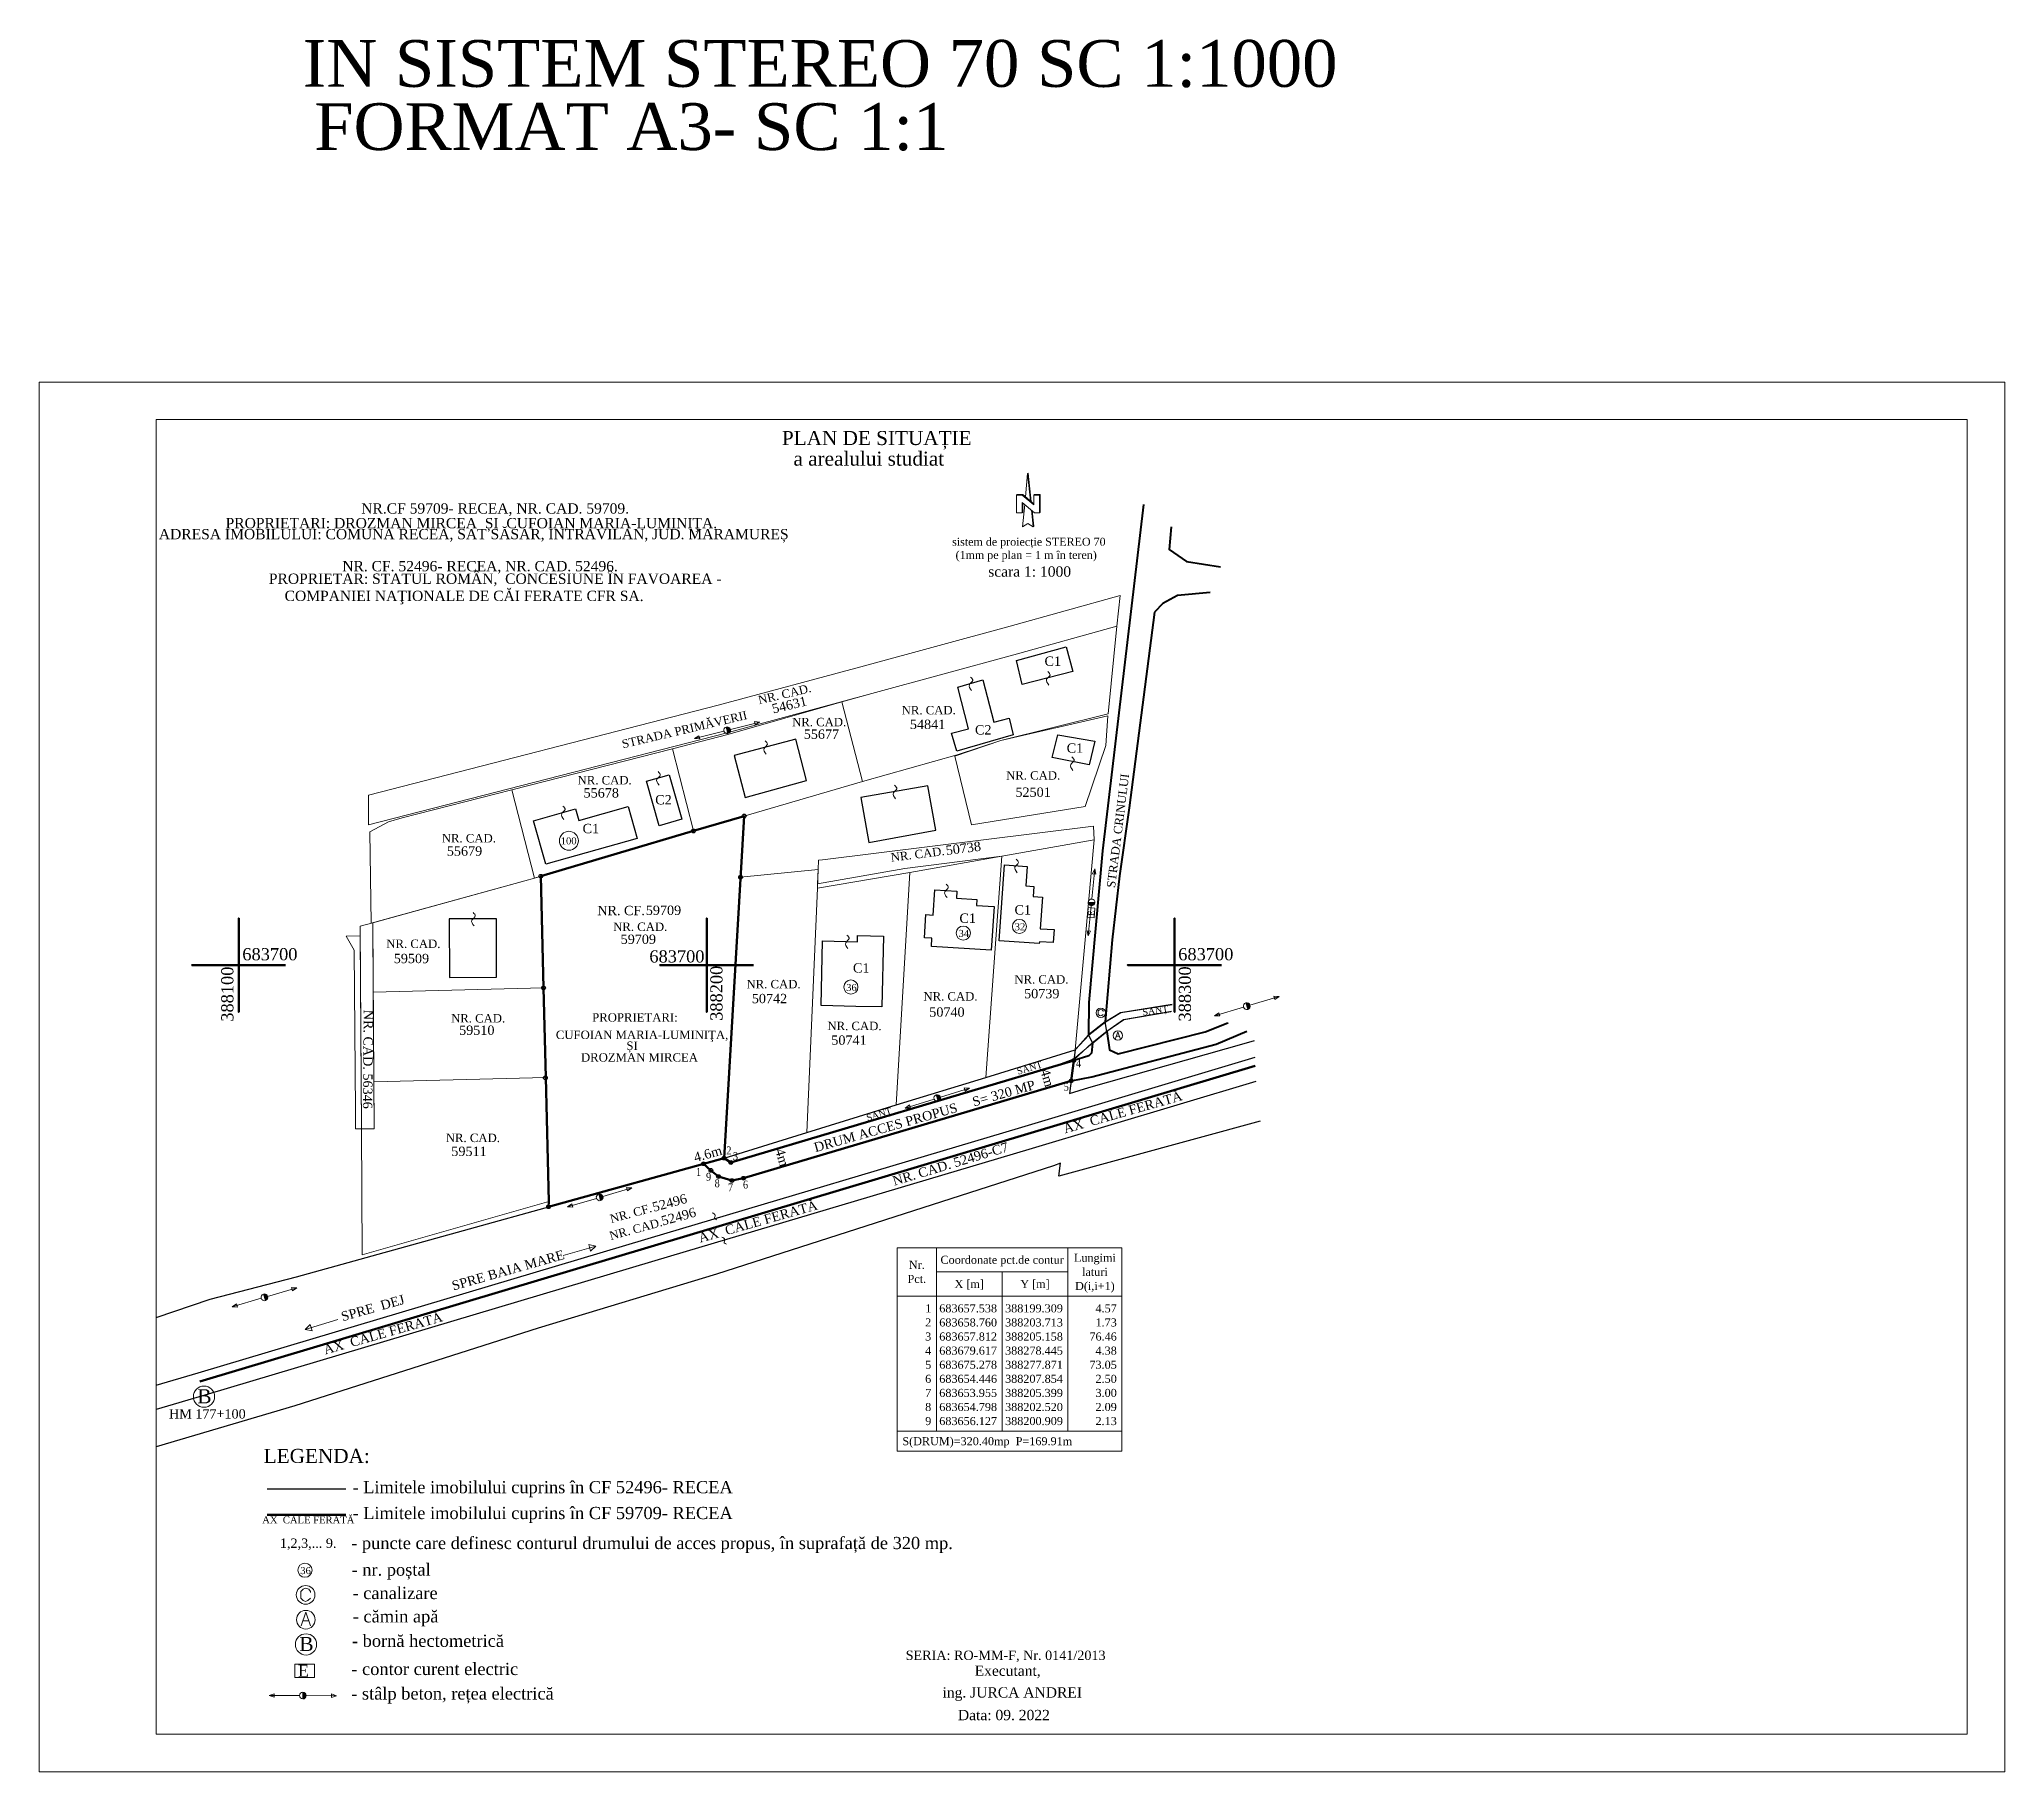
# Model space of a CAD drawing. Header units: inches. Extents: x 388057 to 388477, y 683528 to 683898.
import ezdxf
from ezdxf.enums import TextEntityAlignment as Align

# ---------------------------------------------------------------- set-up
doc = ezdxf.new("R2010")
doc.units = ezdxf.units.IN
doc.header["$MEASUREMENT"] = 0
doc.header["$PDMODE"] = 32
doc.header["$PDSIZE"] = 0.8
doc.layers.add('0_pct_simboluri', color=7, linetype='Continuous')
for name, color, linetype, true_color in [('CONSTRUCTII_ACTIVE', 7, 'Continuous', 0x543459), ('IMOBILE_ACTIVE', 7, 'Continuous', 0xf73413), ('LABEL', 7, 'Continuous', 0xf73413)]:
    doc.layers.add(name, color=color, linetype=linetype, true_color=true_color)
doc.styles.add('jurca', font='times.ttf')
doc.styles.get("Standard").update_dxf_attribs({"font": 'arial.ttf'})
doc.styles.add('TIMES_NEW_ROMAN', font='times.ttf')
doc.linetypes.add('GRDLEMN_DR', pattern='A,3,[139,topolt.shx,S=1,R=0,X=0,Y=0],3', length=6)
doc.linetypes.add('GRDLEMN_ST', pattern='A,3,[139,topolt.shx,S=1,R=180,X=0,Y=0],3', length=6)

# ---------------------------------------------------------------- blocks, each defined once
blk = doc.blocks.new('Punct')
blk.add_point((0, 0))
at = {"flags": 1}
for tag, p in [('DENPCT', (1.4, 0)), ('COTA', (1.4, -2.5)), ('COD', (1.4, -5))]:
    blk.add_attdef(tag, p, '', height=1.5, dxfattribs=at)
blk = doc.blocks.new('A$C2E6010B3')
at = {"color": 0, "linetype": 'Continuous', "lineweight": 9}
for p, q in [((2.36, 11.35), (1.91, 6.43)), ((2.36, 11.35), (2.49, 11.48)), ((2.36, 11.35), (2.99, 5.54)), ((2.49, 11.48), (3.15, 5.4)), ((0, 6.77), (0.13, 6.9)), ((0, 2.95), (0, 6.77)), ((0, 6.77), (1.21, 6.77)), ((0.13, 6.9), (1.34, 6.9)), ((1.21, 6.77), (1.34, 6.9)), ((3.72, 4.68), (1.21, 6.77)), ((1.21, 5.19), (1.21, 2.95)), ((3.84, 3), (1.21, 5.19)), ((1.76, 4.74), (1.32, 0)), ((3.72, 4.93), (1.33, 6.91)), ((1.35, 5.08), (1.35, 3.08)), ((3.72, 6.77), (3.85, 6.9)), ((3.72, 4.68), (3.72, 6.77)), ((3.72, 6.77), (4.93, 6.77)), ((3.85, 6.9), (5.06, 6.9)), ((4.93, 6.77), (5.06, 6.9)), ((4.93, 6.77), (4.93, 3)), ((5.06, 6.9), (5.06, 3.14)), ((1.21, 2.95), (0, 2.95)), ((1.21, 2.95), (1.35, 3.08)), ((2.45, 0.67), (1.32, 0)), ((3.58, 0.01), (2.45, 0.67)), ((3.2, 3.54), (3.58, 0.01)), ((3.36, 3.4), (3.72, 0.14)), ((3.58, 0.01), (3.72, 0.14)), ((4.93, 3), (3.84, 3)), ((4.93, 3), (5.06, 3.14))]:
    blk.add_line(p, q, dxfattribs=at)
blk = doc.blocks.new('A$C7F677166')
at = {"lineweight": 5}
for p, q in [((0.97, 2.73), (1.5, 3.19)), ((0.97, 1.26), (0.97, 2.73)), ((1.5, 0.79), (0.97, 1.26)), ((1.5, 3.19), (2, 3.39)), ((2, 0.59), (1.5, 0.79)), ((2, 3.39), (2.67, 3.19)), ((2.5, 0.79), (2, 0.59)), ((3.03, 1.26), (2.5, 0.79)), ((2.67, 3.19), (3.03, 2.73)), ((3.03, 2.73), (3.03, 2.49))]:
    blk.add_line(p, q, dxfattribs=at)
blk.add_ellipse((2, 1.99), major_axis=(-1.41, 1.41), ratio=1, start_param=3.926991, end_param=10.210176, dxfattribs=at)
blk = doc.blocks.new('A$C6F877B54')
at = {"lineweight": 5}
for p, q in [((2, 3.63), (0.97, 0.69)), ((1.4, 1.76), (2.6, 1.76)), ((3.03, 0.69), (2, 3.63))]:
    blk.add_line(p, q, dxfattribs=at)
blk.add_ellipse((2, 1.99), major_axis=(-1.41, 1.41), ratio=1, start_param=3.926991, end_param=10.210176, dxfattribs=at)
blk = doc.blocks.new('A$C1D033CB7')
at = {"lineweight": 5}
for p, q in [((1.08, 1.1), (0, 0.75)), ((6.48, 0.72), (0, 0.75)), ((0, 0.75), (1.08, 0.38)), ((1.08, 0.38), (1.08, 1.1)), ((7.2, 1.44), (7.2, 0)), ((7.27, 0.07), (7.27, 1.37)), ((7.27, 0.07), (7.41, 0.07)), ((7.41, 0.07), (7.42, 1.37)), ((7.42, 1.37), (7.56, 1.29)), ((7.56, 1.29), (7.56, 0.14)), ((7.56, 0.14), (7.7, 0.29)), ((7.7, 0.29), (7.71, 1.15)), ((7.71, 1.15), (7.85, 0.86)), ((7.85, 0.86), (7.85, 0.57)), ((7.92, 0.72), (14.4, 0.69)), ((14.4, 0.69), (13.32, 1.06)), ((13.32, 1.06), (13.32, 0.34)), ((13.32, 0.34), (14.4, 0.69))]:
    blk.add_line(p, q, dxfattribs=at)
blk.add_ellipse((7.2, 0.72), major_axis=(0.509, 0.509), ratio=1, start_param=2.352293, end_param=8.635478, dxfattribs=at)
blk = doc.blocks.new('A$C1D4B1338')
at = {"color": 0, "lineweight": 5}
for points in [[(0, 0), (0, 297), (420, 297), (420, 0)], [(25, 289), (412, 289), (412, 8), (25, 8)]]:
    blk.add_lwpolyline(points, close=True, dxfattribs=at)

msp = doc.modelspace()

# ---------------------------------------------------------------- linework, layer by layer
at = {"color": 0, "lineweight": 40}
for points in [[(388293.38, 683798.46), (388284.57, 683724.44), (388281.65, 683691.99), (388281.63, 683685.1), (388281.63, 683685.1)], [(388299.27, 683793.64), (388298.8, 683788.82), (388302.55, 683786.3), (388309.77, 683785.1)], [(388307.63, 683779.65), (388300.6, 683779.01), (388297.49, 683777.26), (388295.72, 683775.44)], [(388295.72, 683775.44), (388290.27, 683733.64), (388288.22, 683719.1), (388286.64, 683705.4), (388285.19, 683687.89)]]:
    msp.add_lwpolyline(points, dxfattribs=at)
at = {"color": 0, "lineweight": 30}
for points in [[(388205.89, 683744.83), (388208.24, 683735.8), (388221.35, 683739.46), (388219.03, 683748.31), (388205.89, 683744.83), (388205.89, 683744.83)], [(388232.97, 683735.84), (388234.62, 683726.2), (388248.97, 683728.83), (388247.24, 683738.31), (388232.97, 683735.84)], [(388145.01, 683697.36), (388155.08, 683697.46), (388155.11, 683709.88), (388144.96, 683709.88), (388145.01, 683697.36)]]:
    msp.add_lwpolyline(points, dxfattribs=at)
at = {"color": 0, "lineweight": 80}
for points in [[(388164.54, 683719), (388197.2, 683728.67), (388208.01, 683731.87), (388208.01, 683731.87), (388203.71, 683658.76), (388166.22, 683648.36), (388166.27, 683649.46), (388165.61, 683675.99), (388165.13, 683695.12), (388164.54, 683719)], [(388106.11, 683582.52), (388122.89, 683582.52)]]:
    msp.add_lwpolyline(points, dxfattribs=at)
at = {"color": 0, "lineweight": 50}
for points in [[(388100, 683700), (388100, 683710), (388100, 683700), (388090, 683700), (388100, 683700), (388100, 683690), (388100, 683700), (388110, 683700)], [(388200, 683700), (388200, 683710), (388200, 683700), (388190, 683700), (388200, 683700), (388200, 683690), (388200, 683700), (388210, 683700)], [(388300, 683700), (388300, 683710), (388300, 683700), (388290, 683700), (388300, 683700), (388300, 683690), (388300, 683700), (388310, 683700)]]:
    msp.add_lwpolyline(points, dxfattribs=at)
at = {"color": 0, "lineweight": 5}
for points in [[(388281.39, 683710.22), (388281.55, 683712.31), (388282.98, 683712.2), (388282.82, 683710.11)], [(388112, 683550.62), (388116.18, 683550.62), (388116.18, 683547.75), (388112, 683547.75)]]:
    msp.add_lwpolyline(points, close=True, dxfattribs=at)
at = {"color": 0, "linetype": 'GRDLEMN_DR', "lineweight": 15, "ltscale": 0.5, "elevation": 189.16}
msp.add_lwpolyline([(388203.73, 683658.75), (388278.74, 683681.87), (388281.65, 683685.05), (388285.21, 683687.82), (388288.47, 683689.82), (388299.51, 683691.54)], dxfattribs=at)
at = {"color": 0, "linetype": 'GRDLEMN_ST', "lineweight": 15, "ltscale": 0.5, "elevation": 189.16}
msp.add_lwpolyline([(388205.11, 683657.84), (388278.46, 683679.74), (388282.4, 683683.36), (388285.49, 683685.89), (388289.1, 683688.4), (388299.43, 683690.16)], dxfattribs=at)
at = {"color": 0, "lineweight": 9}
for points, elevation in [([(388285.19, 683687.89), (388288.45, 683689.87)], 189.3), ([(388285.51, 683685.79), (388289.15, 683688.31), (388299.16, 683690.05)], 189.32), ([(388288.45, 683689.87), (388299.5, 683691.67)], 189.3), ([(388281.63, 683685.1), (388278.75, 683681.91)], 189.3), ([(388282.42, 683683.33), (388278.49, 683679.94), (388273.6, 683678.18)], 189.3), ([(388278.44, 683679.62), (388277.87, 683675.28)], 189.56)]:
    msp.add_lwpolyline(points, dxfattribs=dict(at, elevation=elevation))
at = {"color": 0, "lineweight": 40}
for points, elevation in [([(388277.87, 683675.28), (388282.3, 683676.1), (388308.91, 683683.09), (388315.46, 683685.87)], 189.16), ([(388285.51, 683685.79), (388286.06, 683681.89), (388287.9, 683681.03), (388306.54, 683685.75), (388311.39, 683687.63), (388311.39, 683687.63)], 189.32), ([(388282.42, 683683.33), (388282.21, 683681.16), (388281.64, 683680.61), (388278.44, 683679.62)], 189.3)]:
    msp.add_lwpolyline(points, dxfattribs=dict(at, elevation=elevation))
at = {"color": 0, "lineweight": 25, "elevation": 189.3}
msp.add_lwpolyline([(388281.63, 683685.1), (388282.42, 683683.33), (388285.51, 683685.79), (388285.19, 683687.89), (388281.63, 683685.1)], dxfattribs=at)
at = {"color": 0, "lineweight": 80, "elevation": 190.38}
msp.add_lwpolyline([(388317.23, 683678.46), (388091.7, 683610.98)], dxfattribs=at)
at = {"color": 0, "lineweight": 60, "elevation": 189.16}
msp.add_lwpolyline([(388203.71, 683658.76), (388199.31, 683657.54), (388200.91, 683656.13), (388202.52, 683654.8), (388205.4, 683653.95), (388207.85, 683654.45), (388277.87, 683675.28), (388278.44, 683679.62), (388205.16, 683657.81)], close=True, dxfattribs=at)
at = {"color": 0, "lineweight": 9}
for points in [[(388169.31, 683637.94), (388176.3, 683639.95), (388175.19, 683638.88), (388174.8, 683640.26), (388176.3, 683639.95)], [(388121.15, 683624.25), (388114.21, 683622.1), (388115.3, 683623.2), (388115.72, 683621.82), (388114.21, 683622.1)]]:
    msp.add_lwpolyline(points, dxfattribs=at)
at = {"color": 0, "linetype": 'Continuous', "lineweight": 9}
for centre, radius in [((388170.56, 683726.58), 2.02), ((388266.83, 683708.26), 1.51), ((388254.84, 683706.85), 1.51), ((388230.81, 683695.31), 1.51), ((388092.58, 683607.76, 188.66), 2.27), ((388114.16, 683570.67), 1.51), ((388114.38, 683554.81), 2.27)]:
    msp.add_circle(centre, radius, dxfattribs=at)
for points in [[(388256.41, 683761.57), (388256.87, 683760.82), (388256.14, 683759.93), (388256.61, 683758.68)], [(388272.92, 683762.74), (388273.38, 683761.99), (388272.65, 683761.1), (388273.12, 683759.85)], [(388212.52, 683747.94), (388212.98, 683747.2), (388212.25, 683746.31), (388212.72, 683745.06)], [(388278.06, 683744.49), (388278.53, 683743.75), (388277.8, 683742.86), (388278.27, 683741.61)], [(388189.63, 683741.35), (388190.09, 683740.61), (388189.36, 683739.72), (388189.83, 683738.46)], [(388240.16, 683738.45), (388240.63, 683737.7), (388239.9, 683736.81), (388240.37, 683735.56)], [(388169.29, 683733.99), (388169.76, 683733.25), (388169.03, 683732.36), (388169.49, 683731.1)], [(388266.14, 683722.64), (388266.61, 683721.9), (388265.88, 683721.01), (388266.35, 683719.75)], [(388251.17, 683717.33), (388251.63, 683716.58), (388250.9, 683715.69), (388251.37, 683714.44)], [(388150.09, 683711.26), (388150.56, 683710.51), (388149.82, 683709.62), (388150.29, 683708.37)], [(388229.97, 683706.42), (388230.44, 683705.67), (388229.71, 683704.78), (388230.17, 683703.53)], [(388202.16, 683645.59), (388201.69, 683645.85), (388201.81, 683646.54), (388201.18, 683647.07)], [(388204.21, 683640.39), (388203.74, 683640.65), (388203.86, 683641.34), (388203.24, 683641.86)]]:
    msp.add_spline(points, degree=3, dxfattribs=at)
at = {"layer": 'CONSTRUCTII_ACTIVE', "color": 0, "lineweight": 30}
for points in [[(388266.18, 683765.11), (388276.83, 683768), (388278.27, 683762.77), (388267.45, 683759.96)], [(388253.66, 683759.42), (388259.03, 683760.97), (388261.34, 683751.93), (388264.61, 683752.78), (388265.53, 683749.19), (388253.47, 683745.74), (388252.35, 683749.6), (388255.94, 683750.53)], [(388275.07, 683749.19), (388282.98, 683747.89), (388281.72, 683742.83), (388273.85, 683744.34)], [(388187.15, 683739.29), (388191.99, 683740.67), (388194.69, 683731.18), (388189.84, 683729.8)], [(388163, 683730.85), (388171.99, 683733.4), (388172.69, 683730.93), (388183.21, 683733.93), (388185.15, 683727.09), (388165.65, 683721.55)], [(388263.66, 683721.43), (388268.5, 683721.1), (388268.21, 683716.93), (388269.93, 683716.81), (388269.78, 683714.67), (388271.78, 683714.53), (388271.3, 683707.79), (388274.28, 683707.58), (388274.08, 683704.8), (388271.1, 683705.01), (388271.07, 683704.62), (388262.51, 683705.22)], [(388248.75, 683716.1), (388253.46, 683715.81), (388253.37, 683714.29), (388257.76, 683714.02), (388257.68, 683712.77), (388261.41, 683712.55), (388260.83, 683703.21), (388248.01, 683704.01), (388248.11, 683705.74), (388246.52, 683705.84), (388246.82, 683710.81), (388248.42, 683710.71)], [(388224.45, 683691.34), (388224.75, 683705.16), (388232.21, 683704.99), (388232.24, 683706.33), (388237.78, 683706.21), (388237.45, 683691.06), (388231.91, 683691.18)]]:
    msp.add_lwpolyline(points, close=True, dxfattribs=at)
for points in [[(388082.38, 683610.21), (388091.32, 683612.89), (388187.49, 683641.58), (388267.38, 683665.38), (388317.18, 683680.3)], [(388317.33, 683675.12), (388268.81, 683660.59), (388188.92, 683636.79), (388092.75, 683608.1), (388082.38, 683604.99)]]:
    msp.add_lwpolyline(points, dxfattribs=at)
at = {"layer": 'IMOBILE_ACTIVE', "color": 0, "lineweight": 9}
for points in [[(388287.63, 683772.44), (388265.67, 683766.31), (388235.32, 683758.04), (388204.06, 683749.6), (388127.75, 683729.97), (388127.72, 683736.3), (388202.49, 683755.54), (388233.71, 683763.97), (388264.84, 683772.45), (388288.36, 683779.02)], [(388287.63, 683772.44), (388285.8, 683753.74), (388262.84, 683748.04), (388253.53, 683744.93), (388233.29, 683739.22), (388228.86, 683756.3), (388235.32, 683758.04), (388265.67, 683766.31)], [(388228.86, 683756.3), (388233.29, 683739.22), (388207.75, 683731.79), (388197.2, 683728.67), (388192.68, 683746.25), (388204.52, 683749.29)], [(388253.04, 683744.66), (388262.84, 683748.04), (388285.76, 683753.29), (388285.29, 683746.93), (388280.87, 683733.88), (388256.62, 683729.95)], [(388158.34, 683737.46), (388192.68, 683746.25), (388197.2, 683728.67), (388163.19, 683718.6)], [(388134.96, 683731.48), (388158.34, 683737.46), (388163.19, 683718.6), (388161.16, 683718), (388128.28, 683708.95), (388128.04, 683728.46), (388132.03, 683730.63)], [(388282.69, 683729.69), (388282.79, 683726.78), (388263.09, 683723.27), (388242.34, 683720.65), (388223.71, 683717.35), (388223.83, 683720.45), (388223.88, 683722.4), (388224.75, 683722.51)], [(388280.93, 683706.22), (388278.75, 683681.91), (388259.64, 683676.01), (388263.09, 683723.27), (388282.79, 683726.78)], [(388259.64, 683676.01), (388240.52, 683670.11), (388243.41, 683719.77), (388263.09, 683723.27)], [(388165.13, 683695.12), (388128.76, 683694.22), (388128.67, 683709.06), (388161.16, 683718), (388163.19, 683718.6), (388164.54, 683718.98)], [(388223.67, 683716.45), (388221.41, 683664.22), (388203.71, 683658.76), (388205.47, 683688.68), (388207.24, 683718.77), (388223.83, 683720.45)], [(388240.52, 683670.11), (388221.41, 683664.22), (388223.67, 683716.45), (388243.41, 683719.77)], [(388122.98, 683706.22), (388125.98, 683706.29), (388126.24, 683665), (388124.94, 683664.99), (388124.92, 683668.85), (388124.7, 683703.21)], [(388128.67, 683709.06), (388128.94, 683665.02), (388126.24, 683665), (388125.97, 683708.31)], [(388128.88, 683675.07), (388128.76, 683694.22), (388165.13, 683695.12), (388165.61, 683675.99)], [(388165.61, 683675.99), (388166.27, 683649.46), (388126.41, 683638.09), (388126.24, 683665), (388128.94, 683665.02), (388128.88, 683675.07)], [(388240.73, 683639.6), (388288.73, 683639.6), (388288.73, 683596.1), (388240.73, 683596.1)]]:
    msp.add_lwpolyline(points, close=True, dxfattribs=at)
at = {"layer": 'IMOBILE_ACTIVE', "color": 0, "lineweight": 30}
for points in [[(388082.38, 683624.69), (388093.91, 683628.6), (388112.34, 683633.41), (388203.71, 683658.76), (388221.41, 683664.22), (388240.52, 683670.11), (388259.64, 683676.01), (388278.75, 683681.91), (388277.52, 683672.59), (388281.69, 683673.84), (388315.36, 683683.41), (388317.08, 683683.92)], [(388318.28, 683666.67), (388275.27, 683654.91), (388275.63, 683657.69), (388274.14, 683657.12), (388202.13, 683633.97), (388164, 683622.42), (388112, 683605.81), (388082.38, 683597.07)], [(388106.11, 683588.04), (388122.89, 683588.04)]]:
    msp.add_lwpolyline(points, dxfattribs=at)
at = {"layer": 'IMOBILE_ACTIVE', "color": 0, "lineweight": 9}
for points in [[(388249.08, 683639.6), (388249.08, 683600.4)], [(388277.2, 683639.6), (388277.2, 683600.4)], [(388249.08, 683634.43), (388277.2, 683634.43)], [(388263.14, 683634.43), (388263.14, 683600.4)], [(388240.73, 683629.27), (388288.73, 683629.27)], [(388240.73, 683600.4), (388288.73, 683600.4)]]:
    msp.add_lwpolyline(points, dxfattribs=at)

# ---------------------------------------------------------------- block references
at = {"color": 0, "lineweight": 9}
for name, p in [('A$C1D4B1338', (388057.38, 683527.61)), ('A$C7F677166', (388112.3, 683563.41)), ('A$C6F877B54', (388112.34, 683558.11)), ('A$C1D033CB7', (388106.49, 683543.16))]:
    msp.add_blockref(name, p, dxfattribs=at)
at = {"color": 0, "linetype": 'Continuous', "lineweight": 9}
msp.add_blockref('A$C2E6010B3', (388266.2, 683793.69), dxfattribs=at)
at = {"color": 0, "lineweight": 9}
for p, rotation in [((388197.58, 683747.7, 188.9), 14.42509107985594), ((388282.18, 683720.65, 189.24), 264.771495054053), ((388308.73, 683688.47, 189.81), 16.7917462239348), ((388242.62, 683668.74, 189.09), 17.46447046091703), ((388170.44, 683647.61), 16.62565464807813), ((388098.81, 683626.22), 16.83040077291874)]:
    msp.add_blockref('A$C1D033CB7', p, dxfattribs=dict(at, rotation=rotation))
at = {"color": 0, "lineweight": 9, "xscale": 0.5, "yscale": 0.5, "zscale": 0.5}
for name, p in [('A$C7F677166', (388283.21, 683688.83, 189.4)), ('A$C6F877B54', (388286.88, 683683.94, 189.45))]:
    msp.add_blockref(name, p, dxfattribs=at)
at = {"color": 0}
for p in [(388278.45, 683679.62), (388277.87, 683675.28), (388199.31, 683657.54), (388200.91, 683656.13), (388202.52, 683654.8), (388205.16, 683657.81), (388205.4, 683653.95), (388207.85, 683654.45)]:
    msp.add_blockref('Punct', p, dxfattribs=at)
at = {"layer": '0_pct_simboluri', "color": 0, "lineweight": 9}
for p in [(388208.01, 683731.87), (388197.2, 683728.67), (388164.54, 683719), (388207.24, 683718.77), (388165.13, 683695.12), (388165.53, 683675.89, 188.12), (388203.71, 683658.76, 189.16), (388166.22, 683648.36)]:
    msp.add_blockref('Punct', p, dxfattribs=at)

# ---------------------------------------------------------------- texts
at = {"color": 1, "linetype": 'Continuous', "lineweight": 9, "style": 'jurca'}
for s, p in [('IN SISTEM STEREO 70 SC 1:1000', (388113.68, 683887.72)), ('FORMAT A3- SC 1:1', (388116.13, 683874.22))]:
    msp.add_text(s, height=10, dxfattribs=at).set_placement(p)
at = {"color": 0, "linetype": 'Continuous', "lineweight": 9, "style": 'jurca'}
for s, height, p in [('PLAN DE SITUAȚIE', 3, (388216.08, 683811.16)), ('a arealului studiat', 3, (388218.54, 683806.75)), ('sistem de proiecție STEREO 70', 1.7, (388252.45, 683789.64)), ('scara 1: 1000', 2.2, (388260.16, 683783.02)), ('100', 1.5, (388168.81, 683725.81)), ('34', 1.5, (388253.82, 683706.03)), ('32', 1.5, (388265.82, 683707.44)), ('683700', 2.6, (388100.77, 683701.03)), ('683700', 2.6, (388187.75, 683700.56)), ('683700', 2.6, (388300.77, 683701.03)), ('36', 1.5, (388229.8, 683694.48)), ('B', 3, (388091.17, 683606.35, 188.66)), ('LEGENDA:', 3, (388105.35, 683593.6)), ('- Limitele imobilului cuprins în CF 52496- RECEA', 2.6, (388124.31, 683587.12)), ('- Limitele imobilului cuprins în CF 59709- RECEA', 2.6, (388124.31, 683581.6)), ('1,2,3,... 9.', 2, (388108.8, 683575.45)), ('- puncte care definesc conturul drumului de acces propus, în suprafață de 320 mp.', 2.6, (388124.04, 683575.19)), ('36', 1.5, (388113.15, 683569.84)), ('- nr. poștal', 2.6, (388124.12, 683569.5)), ('- canalizare', 2.6, (388124.31, 683564.5)), ('- cămin apă', 2.6, (388124.36, 683559.51)), ('B', 3, (388112.97, 683553.41)), ('- bornă hectometrică', 2.6, (388124.2, 683554.29)), ('- contor curent electric', 2.6, (388124.07, 683548.27)), ('SERIA: RO-MM-F, Nr. 0141/2013', 2, (388242.53, 683551.49)), ('Executant,', 2.2, (388257.26, 683548.1)), ('- stâlp beton, rețea electrică', 2.6, (388124.04, 683543.02)), ('ing. JURCA ANDREI', 2.2, (388250.4, 683543.45)), ('Data: 09. 2022', 2.2, (388253.69, 683538.62))]:
    msp.add_text(s, height=height, dxfattribs=at).set_placement(p)
for s, height, rotation, p in [('NR.CF 59709- RECEA, NR. CAD. 59709.', 2.2, 0, (388126.18, 683796.5)), ('NR. CF. 52496- RECEA, NR. CAD. 52496.', 2.2, 0, (388122.13, 683784.17)), ('388100', 2.6, 90, (388098.86, 683687.9)), ('388200', 2.6, 90, (388203.38, 683688.09)), ('388300', 2.6, 90, (388303.49, 683687.95))]:
    msp.add_text(s, height=height, rotation=rotation, dxfattribs=at).set_placement(p)
at = {"color": 0, "lineweight": 9, "style": 'jurca'}
msp.add_text('(1mm pe plan = 1 m în teren)', height=1.7, dxfattribs=at).set_placement((388268.28, 683786.81), align=Align.CENTER)
at = {"color": 0, "linetype": 'Continuous', "lineweight": 5, "style": 'jurca'}
msp.add_text('E', height=1.28, rotation=85.7049, dxfattribs=at).set_placement((388282.77, 683710.45, 680.16))
at = {"color": 0, "lineweight": 9, "style": 'jurca'}
for s, height, rotation, p in [('SANȚ', 1.4, 8.842, (388293.25, 683689.21, -1.35)), ('SANȚ', 1.4, 17.2572, (388266.56, 683676.56, -1.35)), ('AX  CALE FERATĂ', 2, 15.84, (388276.55, 683664.01, 189.82)), ('SANȚ', 1.4, 17.2572, (388234.4, 683666.63, 187.95)), ('NR. CAD. 52496-C7', 2, 16.8406, (388240.09, 683652.84)), ('AX  CALE FERATĂ', 2, 15.84, (388198.6, 683640.66, 189.82)), ('SPRE BAIA MARE', 2, 15.84, (388145.88, 683630.46, 189.82)), ('AX  CALE FERATĂ', 2, 15.84, (388118.47, 683616.76, 189.82)), ('SPRE  DEJ', 2, 15.84, (388122.21, 683623.87, 189.82))]:
    msp.add_text(s, height=height, rotation=rotation, dxfattribs=at).set_placement(p)
at = {"color": 0, "style": 'TIMES_NEW_ROMAN', "width": 0.85}
for s, p in [('4', (388278.92, 683678.17)), ('5', (388276.3, 683673.15)), ('2', (388204.21, 683659.54)), ('3', (388205.61, 683658.32)), ('1', (388197.72, 683654.95)), ('9', (388199.86, 683653.9)), ('8', (388201.7, 683652.53)), ('7', (388204.55, 683651.63)), ('6', (388207.76, 683652.23))]:
    msp.add_text(s, height=1.7, dxfattribs=at).set_placement(p)
at = {"color": 0, "lineweight": 60, "style": 'jurca'}
for s, p in [('S= 320 MP', (388257.11, 683669.77, 378.98)), ('DRUM ACCES PROPUS', (388223.25, 683660.01, 378.98))]:
    msp.add_text(s, height=2, rotation=15.84, dxfattribs=at).set_placement(p)
at = {"color": 0, "style": 'TIMES_NEW_ROMAN'}
for s, height, p in [('Lungimi', 1.721, (388282.96, 683637.45)), ('Nr.', 1.721, (388244.91, 683635.94)), ('Coordonate pct.de contur', 1.7207, (388263.14, 683637.02)), ('laturi', 1.721, (388282.96, 683634.43)), ('Pct.', 1.721, (388244.91, 683632.93)), ('X [m]', 1.721, (388256.11, 683631.85)), ('Y [m]', 1.721, (388270.17, 683631.85)), ('D(i,i+1)', 1.721, (388282.96, 683631.42))]:
    msp.add_text(s, height=height, dxfattribs=at).set_placement(p, align=Align.MIDDLE_CENTER)
for s, height, p in [('1', 1.72, (388247.99, 683625.78)), ('683657.538', 1.721, (388262.05, 683625.78)), ('388199.309', 1.721, (388276.12, 683625.78)), ('4.57', 1.721, (388287.64, 683625.78)), ('2', 1.72, (388247.99, 683622.77)), ('3', 1.72, (388247.99, 683619.76)), ('683658.760', 1.721, (388262.05, 683622.77)), ('683657.812', 1.721, (388262.05, 683619.76)), ('388203.713', 1.721, (388276.12, 683622.77)), ('388205.158', 1.721, (388276.12, 683619.76)), ('76.46', 1.721, (388287.64, 683619.76)), ('1.73', 1.721, (388287.64, 683622.77)), ('4', 1.72, (388247.99, 683616.75)), ('683679.617', 1.721, (388262.05, 683616.75)), ('388278.445', 1.721, (388276.12, 683616.75)), ('4.38', 1.721, (388287.64, 683616.75)), ('5', 1.72, (388247.99, 683613.73)), ('683675.278', 1.721, (388262.05, 683613.73)), ('388277.871', 1.721, (388276.12, 683613.73)), ('73.05', 1.721, (388287.64, 683613.73)), ('6', 1.72, (388247.99, 683610.72)), ('7', 1.72, (388247.99, 683607.71)), ('683654.446', 1.721, (388262.05, 683610.72)), ('683653.955', 1.721, (388262.05, 683607.71)), ('388207.854', 1.721, (388276.12, 683610.72)), ('388205.399', 1.721, (388276.12, 683607.71)), ('2.50', 1.721, (388287.64, 683610.72)), ('3.00', 1.721, (388287.64, 683607.71)), ('8', 1.72, (388247.99, 683604.7)), ('683654.798', 1.721, (388262.05, 683604.7)), ('388202.520', 1.721, (388276.12, 683604.7)), ('2.09', 1.721, (388287.64, 683604.7)), ('9', 1.72, (388247.99, 683601.69)), ('683656.127', 1.721, (388262.05, 683601.69)), ('388200.909', 1.721, (388276.12, 683601.69)), ('2.13', 1.721, (388287.64, 683601.69))]:
    msp.add_text(s, height=height, dxfattribs=at).set_placement(p, align=Align.RIGHT)
at = {"color": 0, "lineweight": 9, "style": 'jurca'}
for s, height, p in [('HM 177+100', 2, (388085.1, 683603.09, 188.66)), ('AX  CALE FERATĂ', 1.5, (388105.02, 683580.69))]:
    msp.add_text(s, height=height, dxfattribs=at).set_placement(p)
at = {"color": 0, "style": 'TIMES_NEW_ROMAN'}
msp.add_text('S(DRUM)=320.40mp  P=169.91m', height=1.7207, dxfattribs=at).set_placement((388241.82, 683597.39))
at = {"color": 0, "linetype": 'Continuous', "lineweight": 5, "style": 'jurca'}
msp.add_text('E', height=2.56, dxfattribs=at).set_placement((388112.66, 683547.91, 1360.31))
at = {"color": 0, "lineweight": 30, "char_height": 2.2, "width": 168.1152, "attachment_point": 2, "style": 'jurca'}
for s, insert in [('ADRESA IMOBILULUI: COMUNA RECEA, SAT SĂSAR, INTRAVILAN, JUD. MARAMUREȘ', (388150.22, 683793.22)), ('PROPRIETARI: DROZMAN MIRCEA  ȘI  CUFOIAN MARIA-LUMINIŢA.  ', (388149.72, 683795.57)), ('                                              PROPRIETAR: STATUL ROMÂN,  CONCESIUNE ÎN FAVOAREA - \\P                              COMPANIEI NAŢIONALE DE CĂI FERATE CFR SA.  ', (388135.7, 683783.69))]:
    msp.add_mtext(s, dxfattribs=dict(at, insert=insert))
at = {"color": 0, "lineweight": 60, "char_height": 2, "attachment_point": 5, "style": 'TIMES_NEW_ROMAN'}
for s, insert, rotation in [('\\A1;4m', (388272.79, 683675.91), 286.5691), ('\\A1;4.6m', (388200.25, 683659.65), 15.5104), ('\\A1;4m', (388216.12, 683658.89), 286.5691)]:
    msp.add_mtext(s, dxfattribs=dict(at, insert=insert, rotation=rotation))
at = {"layer": 'LABEL', "color": 0, "lineweight": 9, "style": 'jurca'}
for s, height, p in [('C1', 2, (388272.2, 683763.96)), ('NR. CAD. ', 1.8, (388218.26, 683751.05)), ('NR. CAD. ', 1.8, (388241.67, 683753.59)), ('54841', 2, (388243.43, 683750.46)), ('55677', 2, (388220.74, 683748.36)), ('C2', 2, (388257.34, 683749.29)), ('C1', 2, (388276.94, 683745.39)), ('NR. CAD. ', 1.8, (388172.42, 683738.62)), ('NR. CAD. ', 1.8, (388263.99, 683739.65)), ('55678', 2, (388173.7, 683735.82)), ('C2', 2, (388189.01, 683734.35)), ('52501', 2, (388265.98, 683735.96)), ('NR. CAD. ', 1.8, (388143.4, 683726.22)), ('C1', 2, (388173.49, 683728.19)), ('55679', 2, (388144.47, 683723.38)), ('NR. CF.', 2, (388176.63, 683710.67)), ('59709', 2, (388186.99, 683710.72)), ('C1', 2, (388254.02, 683709.03)), ('C1', 2, (388265.79, 683710.81)), ('NR. CAD. ', 1.8, (388131.54, 683703.66)), ('NR. CAD. ', 1.8, (388180.02, 683707.3)), ('59709', 2, (388181.62, 683704.53)), ('59509', 2, (388133.13, 683700.42)), ('C1', 2, (388231.26, 683698.4)), ('NR. CAD. ', 1.8, (388265.75, 683696.04)), ('NR. CAD. ', 1.8, (388208.51, 683695.04)), ('50742', 2, (388209.65, 683691.86)), ('NR. CAD. ', 1.8, (388246.32, 683692.42)), ('50739', 2, (388267.83, 683692.91)), ('NR. CAD. ', 1.8, (388145.38, 683687.74)), ('PROPRIETARI:', 1.8, (388175.53, 683687.91)), ('50740', 2, (388247.57, 683688.97)), ('59510', 2, (388147.1, 683685.09)), ('CUFOIAN MARIA-LUMINIŢA,', 1.8, (388167.77, 683684.2)), ('NR. CAD. ', 1.8, (388225.81, 683686.1)), ('50741', 2, (388226.64, 683682.97)), ('DROZMAN MIRCEA', 1.8, (388173.14, 683679.37)), ('ȘI', 1.8, (388182.84, 683681.87)), ('NR. CAD. ', 1.8, (388144.26, 683662.18)), ('59511', 2, (388145.43, 683659.2))]:
    msp.add_text(s, height=height, dxfattribs=at).set_placement(p)
for s, height, rotation, p in [('NR. CAD. ', 1.8, 13.2756, (388211.23, 683755.74)), ('54631', 2, 13.5, (388214.23, 683753.77)), ('STRADA PRIMĂVERII', 1.8, 13.2756, (388182.12, 683746.33)), ('STRADA CRINULUI', 1.8, 82.9137, (388287.26, 683716.44)), ('50738', 2, 7.2, (388251.22, 683723.52)), ('NR. CAD. ', 1.8, 7.1136, (388239.45, 683722.1)), ('NR. CAD. 56346', 2, 269.4722, (388126.73, 683690.45)), ('52496', 2, 15.3, (388188.7, 683647.26)), ('NR. CF.', 1.8, 15.3, (388179.61, 683644.86)), ('52496', 2, 15.3, (388190.62, 683644.32)), ('NR. CAD. ', 1.8, 15.3, (388179.51, 683641.22))]:
    msp.add_text(s, height=height, rotation=rotation, dxfattribs=at).set_placement(p)

doc.saveas('drawing.dxf')
